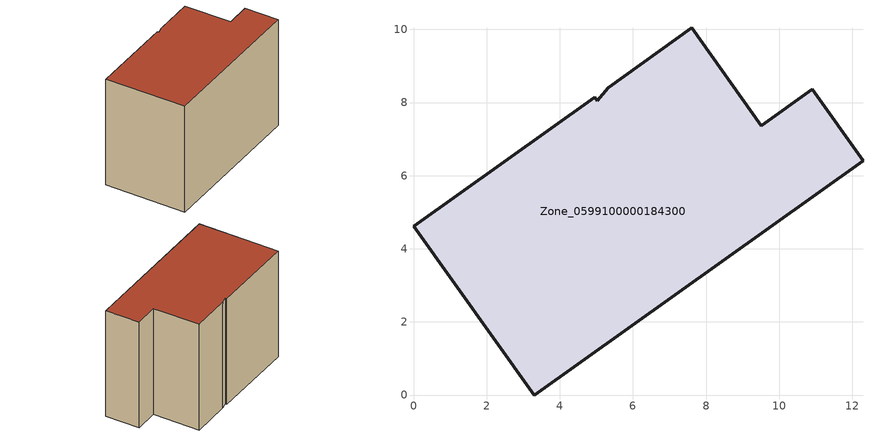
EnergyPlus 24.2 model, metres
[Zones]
Zone_0599100000184300
 floor ground (C_G): 5.32,8.41 7.61,10.04 9.51,7.37 10.9,8.36 12.29,6.41 3.3,0 0,4.62 4.95,8.15 5.02,8.05 z0
 wall outside (C_F): 3.3,0 12.29,6.41 10.9,8.36 9.51,7.37 7.61,10.04 5.32,8.41 5.02,8.05 4.95,8.15 0,4.62 3.3,0 z0:7.84
 roof outside (C_R): 7.61,10.04 5.32,8.41 5.02,8.05 4.95,8.15 0,4.62 3.3,0 12.29,6.41 10.9,8.36 9.51,7.37 z7.84
[BUILDING]
Pand.0599100000184300: North Axis=0; Terrain=City; Loads Convergence Tolerance Value=0.04; Temperature Convergence Tolerance Value=0.4; Solar Distribution=FullExterior; Maximum Number of Warmup Days=25; Minimum Number of Warmup Days=1
[Site:Location]
Rotterdam.The.Hague.AP_ZH_NLD Design_Conditions: Latitude=51.96; Longitude=4.45; Time Zone=1; Elevation=-4.5
[SITE:GROUNDTEMPERATURE:BUILDINGSURFACE]
18, 18, 18, 18, 18, 18, 18, 18, 18, 18, 18, 18
[MATERIAL] Thermal Absorptance=0.9; Solar Absorptance=0.7; Visible Absorptance=0.7
Name | Roughness | Thickness | Conductivity | Density | Specific Heat
G.TC.1975-1991 | MediumSmooth | 0.15 | 0.288461 | 540 | 1210
F.TC.1975-1991 | Rough | 0.3 | 0.230769 | 1920 | 840
R.TC.1975-1991 | MediumRough | 0.2 | 0.153846 | 1500 | 1000
[CONSTRUCTION]
C_G: G.TC.1975-1991
C_F: F.TC.1975-1991
C_R: R.TC.1975-1991
[ZONE]
Zone_0599100000184300: Type=1; Multiplier=1; Ceiling Height=Autocalculate; Volume=Autocalculate; Floor Area=autocalculate; Part of Total Floor Area=Yes
[ZONEINFILTRATION:DESIGNFLOWRATE]
Infil_Zone_0599100000184300: Zone or ZoneList or Space or SpaceList=Zone_0599100000184300; Schedule=AlwaysOn; Design Flow Rate Calculation Method=Flow/Area; Flow Rate per Floor Area=0.003; Constant Term Coefficient=1; Temperature Term Coefficient=0; Velocity Term Coefficient=0; Velocity Squared Term Coefficient=0
[HVACTEMPLATE:ZONE:IDEALLOADSAIRSYSTEM]
Zone_0599100000184300: Maximum Heating Supply Air Temperature=50; Minimum Cooling Supply Air Temperature=13; Maximum Heating Supply Air Humidity Ratio=0.0156; Minimum Cooling Supply Air Humidity Ratio=0.0077; Heating Limit=NoLimit; Cooling Limit=NoLimit; Dehumidification Control Type=ConstantSensibleHeatRatio; Cooling Sensible Heat Ratio=0.7; Dehumidification Setpoint=60; Humidification Control Type=None; Humidification Setpoint=30; Outdoor Air Method=None; Outdoor Air Flow Rate per Person=0.00944; Outdoor Air Flow Rate per Zone Floor Area=0; Outdoor Air Flow Rate per Zone=0; Demand Controlled Ventilation Type=None; Outdoor Air Economizer Type=NoEconomizer; Heat Recovery Type=None; Sensible Heat Recovery Effectiveness=0.7; Latent Heat Recovery Effectiveness=0.65
[ZONECONTROL:THERMOSTAT]
ThermostatControl_Zone_0599100000184300: Zone or ZoneList=Zone_0599100000184300; Control Type Schedule=DualSetpointControlType; Control 1=Thermostat_Zone_0599100000184300; Temperature Difference Between Cutout And Setpoint=0
[THERMOSTATSETPOINT:DUALSETPOINT]
Thermostat_Zone_0599100000184300: Heating Setpoint Temperature Schedule=HeatingSetpoint_Zone_0599100000184300; Cooling Setpoint Temperature Schedule=CoolingSetpoint_Zone_0599100000184300
[SCHEDULE:COMPACT]
HeatingSetpoint_Zone_0599100000184300: Through: 12/31, For: AllDays, Until: 24:00, 21
CoolingSetpoint_Zone_0599100000184300: Through: 12/31, For: AllDays, Until: 24:00, 24
DualSetpointControlType: Through: 12/31, For: AllDays, Until: 24:00, 4
AlwaysOn: Through: 12/31, For: AllDays, Until: 24:00, 1
